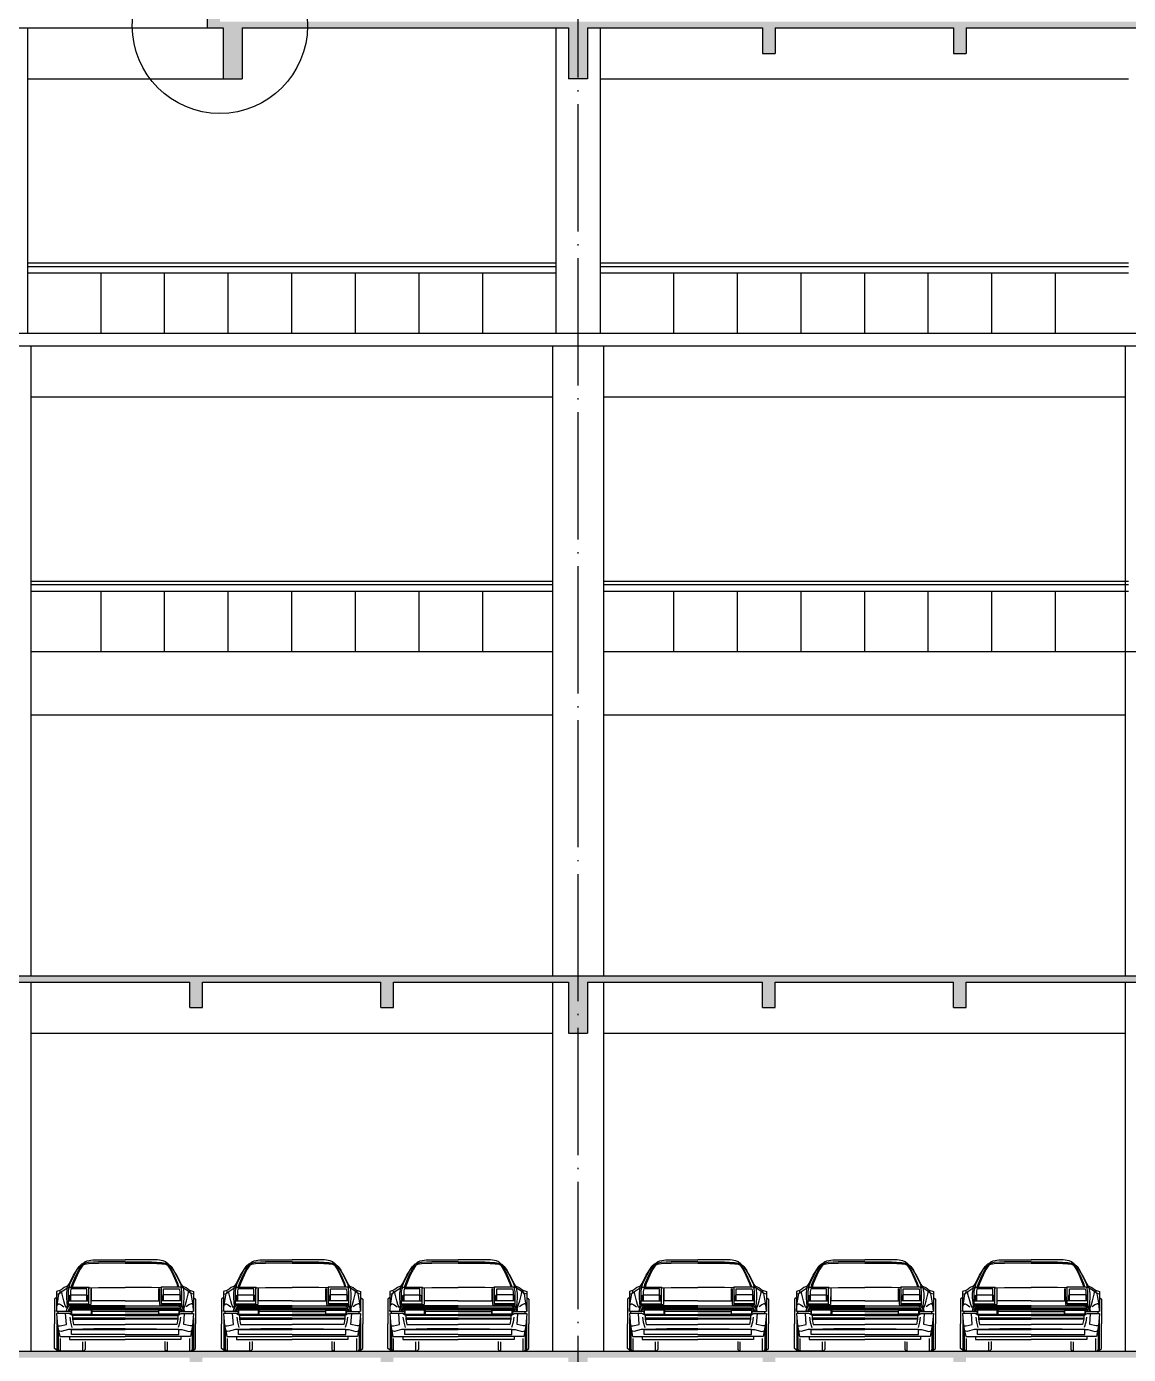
# Model space of a CAD drawing. Header units: millimetres. Extents: x 754901 to 867808, y 336140 to 408787.
# Drawn here: x 831331 to 848646, y 351835 to 372707 of the extents above; entities that cross this region are included whole.
import ezdxf

# ---------------------------------------------------------------- set-up
doc = ezdxf.new("R2010")
doc.units = ezdxf.units.MM
doc.header["$LTSCALE"] = 1000
doc.header["$MEASUREMENT"] = 0
doc.linetypes.add('DOTE', pattern=[2.42, 2, -0.2, 0.02, -0.2])
doc.layers.get('0').update_dxf_attribs({"linetype": 'CONTINUOUS'})
for name, color, linetype in [('DIM_IDEN', 3, 'CONTINUOUS'), ('DOTE', 1, 'DOTE'), ('RAIL', 163, 'CONTINUOUS'), ('WALL', 255, 'CONTINUOUS'), ('WINDOW', 4, 'CONTINUOUS'), ('填充', 251, 'CONTINUOUS'), ('洁具', 56, 'CONTINUOUS')]:
    doc.layers.add(name, color=color, linetype=linetype)

# ---------------------------------------------------------------- blocks, each defined once
blk = doc.blocks.new('car')
at = {"linetype": 'Continuous'}
for p, q in [((167, 828), (229, 923)), ((201, 884), (173, 828)), ((195, 828), (229, 895)), ((229, 923), (201, 884)), ((240, 895), (206, 828)), ((256, 949), (229, 923)), ((229, 895), (256, 936)), ((268, 940), (240, 895)), ((290, 962), (256, 949)), ((256, 936), (290, 950)), ((262, 951), (290, 974)), ((290, 948), (268, 940)), ((290, 974), (315, 985)), ((329, 969), (290, 962)), ((290, 950), (329, 957)), ((329, 953), (290, 948)), ((315, 985), (379, 996)), ((440, 974), (329, 969)), ((329, 957), (440, 962)), ((440, 959), (329, 953)), ((379, 996), (730, 998)), ((730, 979), (440, 974)), ((440, 962), (730, 968)), ((712, 962), (440, 959)), ((730, 962), (712, 962)), ((1082, 996), (730, 998)), ((730, 979), (1020, 974)), ((1020, 962), (730, 968)), ((730, 962), (748, 962)), ((748, 962), (1020, 959)), ((1020, 974), (1132, 969)), ((1132, 957), (1020, 962)), ((1020, 959), (1132, 953)), ((1146, 985), (1082, 996)), ((1132, 969), (1171, 962)), ((1171, 950), (1132, 957)), ((1132, 953), (1171, 948)), ((1171, 974), (1146, 985)), ((1199, 951), (1171, 974)), ((1171, 962), (1204, 949)), ((1204, 936), (1171, 950)), ((1171, 948), (1193, 940)), ((1193, 940), (1221, 895)), ((1204, 949), (1232, 923)), ((1232, 895), (1204, 936)), ((1221, 895), (1254, 828)), ((1232, 923), (1260, 884)), ((1293, 828), (1232, 923)), ((1266, 828), (1232, 895)), ((1260, 884), (1288, 828)), ((95, 694), (123, 739)), ((128, 739), (115, 697)), ((123, 739), (167, 828)), ((173, 828), (128, 739)), ((143, 700), (156, 739)), ((167, 739), (154, 700)), ((156, 739), (195, 828)), ((206, 828), (167, 739)), ((1254, 828), (1293, 739)), ((1305, 739), (1266, 828)), ((1288, 828), (1333, 739)), ((1338, 739), (1293, 828)), ((1293, 739), (1307, 700)), ((1318, 700), (1305, 739)), ((1333, 739), (1346, 697)), ((1366, 694), (1338, 739)), ((-17, 585), (-39, 569)), ((28, 667), (-17, 650)), ((-17, 650), (-17, 433)), ((-17, 622), (11, 628)), ((0, 567), (5, 606)), ((5, 606), (11, 628)), ((11, 628), (39, 650)), ((11, 628), (18, 633)), ((18, 633), (22, 656)), ((65, 695), (28, 667)), ((39, 650), (95, 689)), ((39, 639), (39, 650)), ((42, 622), (39, 639)), ((61, 550), (42, 622)), ((92, 706), (65, 695)), ((95, 669), (89, 633)), ((89, 633), (89, 583)), ((89, 583), (93, 533)), ((107, 715), (92, 706)), ((95, 689), (123, 700)), ((95, 689), (95, 669)), ((111, 650), (117, 680)), ((111, 505), (111, 650)), ((117, 680), (123, 700)), ((123, 700), (334, 700)), ((123, 607), (134, 614)), ((123, 548), (123, 607)), ((139, 680), (134, 650)), ((134, 650), (134, 548)), ((134, 614), (312, 614)), ((312, 680), (139, 680)), ((312, 548), (312, 680)), ((312, 614), (323, 607)), ((323, 607), (323, 548)), ((334, 518), (334, 700)), ((334, 700), (346, 692)), ((346, 692), (440, 695)), ((357, 680), (356, 508)), ((362, 684), (357, 680)), ((362, 548), (362, 684)), ((440, 695), (730, 695)), ((1020, 695), (730, 695)), ((1115, 692), (1020, 695)), ((1098, 548), (1098, 684)), ((1098, 684), (1104, 680)), ((1104, 680), (1105, 508)), ((1126, 700), (1115, 692)), ((1126, 518), (1126, 700)), ((1338, 700), (1126, 700)), ((1149, 614), (1137, 607)), ((1137, 607), (1137, 548)), ((1149, 548), (1149, 680)), ((1149, 680), (1321, 680)), ((1327, 614), (1149, 614)), ((1321, 680), (1327, 650)), ((1327, 650), (1327, 548)), ((1338, 607), (1327, 614)), ((1366, 689), (1338, 700)), ((1344, 680), (1338, 700)), ((1338, 548), (1338, 607)), ((1349, 650), (1344, 680)), ((1349, 505), (1349, 650)), ((1354, 715), (1368, 706)), ((1422, 650), (1366, 689)), ((1366, 689), (1366, 669)), ((1366, 669), (1372, 633)), ((1368, 706), (1395, 695)), ((1372, 583), (1368, 533)), ((1372, 633), (1372, 583)), ((1395, 695), (1433, 667)), ((1400, 550), (1419, 622)), ((1419, 622), (1422, 639)), ((1450, 628), (1422, 650)), ((1422, 639), (1422, 650)), ((1433, 667), (1478, 650)), ((1443, 633), (1439, 656)), ((1450, 628), (1443, 633)), ((1455, 606), (1450, 628)), ((1478, 622), (1450, 628)), ((1461, 567), (1455, 606)), ((1478, 650), (1478, 433)), ((1478, 585), (1500, 569)), ((-39, 569), (-39, 298)), ((-17, 433), (-11, 505)), ((-11, 505), (0, 567)), ((-11, 505), (5, 516)), ((5, 516), (11, 516)), ((11, 516), (33, 505)), ((33, 505), (62, 483)), ((72, 511), (61, 550)), ((86, 472), (72, 511)), ((97, 491), (86, 472)), ((90, 458), (87, 438)), ((87, 438), (87, 433)), ((87, 433), (92, 438)), ((100, 477), (90, 458)), ((92, 438), (96, 458)), ((93, 533), (97, 491)), ((96, 458), (105, 477)), ((111, 494), (100, 477)), ((105, 477), (117, 494)), ((106, 433), (111, 449)), ((111, 548), (334, 548)), ((111, 516), (334, 518)), ((356, 508), (111, 505)), ((730, 494), (111, 494)), ((111, 449), (131, 483)), ((127, 466), (117, 449)), ((117, 449), (117, 433)), ((120, 433), (123, 449)), ((123, 449), (128, 457)), ((139, 472), (127, 466)), ((128, 457), (139, 463)), ((131, 483), (150, 491)), ((730, 472), (139, 472)), ((139, 463), (730, 463)), ((730, 452), (139, 452)), ((139, 452), (139, 399)), ((362, 446), (145, 446)), ((145, 446), (145, 405)), ((150, 491), (730, 491)), ((730, 548), (362, 548)), ((362, 405), (362, 446)), ((368, 452), (368, 399)), ((730, 548), (1098, 548)), ((730, 494), (1349, 494)), ((1310, 491), (730, 491)), ((730, 472), (1321, 472)), ((1321, 463), (730, 463)), ((730, 452), (1321, 452)), ((1093, 452), (1093, 399)), ((1098, 446), (1316, 446)), ((1098, 405), (1098, 446)), ((1105, 508), (1349, 505)), ((1349, 548), (1126, 548)), ((1349, 516), (1126, 518)), ((1330, 483), (1310, 491)), ((1316, 446), (1316, 405)), ((1321, 472), (1334, 466)), ((1333, 457), (1321, 463)), ((1321, 452), (1321, 399)), ((1349, 449), (1330, 483)), ((1338, 449), (1333, 457)), ((1334, 466), (1344, 449)), ((1341, 433), (1338, 449)), ((1355, 477), (1344, 494)), ((1344, 449), (1344, 433)), ((1349, 494), (1361, 477)), ((1355, 433), (1349, 449)), ((1365, 458), (1355, 477)), ((1361, 477), (1371, 458)), ((1368, 533), (1364, 491)), ((1364, 491), (1375, 472)), ((1368, 438), (1365, 458)), ((1374, 433), (1368, 438)), ((1371, 458), (1374, 438)), ((1374, 438), (1374, 433)), ((1375, 472), (1388, 511)), ((1388, 511), (1400, 550)), ((1427, 505), (1398, 483)), ((1450, 516), (1427, 505)), ((1455, 516), (1450, 516)), ((1472, 505), (1455, 516)), ((1472, 505), (1461, 567)), ((1478, 433), (1472, 505)), ((1500, 569), (1500, 298)), ((-39, 28), (-39, 298)), ((120, 410), (-17, 410)), ((-17, 410), (-6, 277)), ((-14, 365), (-14, 19)), ((139, 433), (-13, 433)), ((0, 410), (0, 433)), ((22, 277), (89, 293)), ((89, 293), (81, 410)), ((117, 433), (120, 433)), ((139, 399), (120, 410)), ((126, 371), (134, 316)), ((134, 316), (150, 260)), ((139, 399), (730, 399)), ((156, 388), (139, 399)), ((145, 405), (362, 405)), ((730, 388), (156, 388)), ((156, 388), (156, 360)), ((730, 360), (156, 360)), ((156, 360), (156, 348)), ((156, 348), (730, 348)), ((156, 348), (167, 293)), ((167, 293), (730, 293)), ((730, 433), (368, 433)), ((730, 433), (1093, 433)), ((1321, 399), (730, 399)), ((730, 388), (1305, 388)), ((730, 360), (1305, 360)), ((1305, 348), (730, 348)), ((1293, 293), (730, 293)), ((1316, 405), (1098, 405)), ((1305, 348), (1293, 293)), ((1305, 388), (1321, 399)), ((1305, 388), (1305, 360)), ((1305, 360), (1305, 348)), ((1327, 316), (1310, 260)), ((1321, 433), (1474, 433)), ((1321, 399), (1341, 410)), ((1335, 371), (1327, 316)), ((1344, 433), (1341, 433)), ((1341, 410), (1478, 410)), ((1372, 293), (1380, 410)), ((1439, 277), (1372, 293)), ((1461, 410), (1461, 433)), ((1478, 410), (1466, 277)), ((1475, 365), (1475, 19)), ((1500, 28), (1500, 298)), ((-6, 277), (22, 277)), ((-6, 277), (5, 221)), ((0, 248), (0, 18)), ((5, 221), (17, 159)), ((33, 215), (5, 221)), ((17, 159), (730, 159)), ((111, 238), (33, 215)), ((123, 238), (111, 238)), ((150, 238), (123, 238)), ((123, 159), (123, 126)), ((145, 236), (730, 236)), ((145, 182), (145, 236)), ((730, 182), (145, 182)), ((390, 243), (150, 238)), ((730, 243), (390, 243)), ((730, 243), (1071, 243)), ((1316, 236), (730, 236)), ((730, 182), (1316, 182)), ((1444, 159), (730, 159)), ((1071, 243), (1310, 238)), ((1310, 238), (1338, 238)), ((1316, 182), (1316, 236)), ((1338, 238), (1349, 238)), ((1338, 159), (1338, 126)), ((1349, 238), (1427, 215)), ((1427, 215), (1455, 221)), ((1466, 277), (1439, 277)), ((1455, 221), (1444, 159)), ((1466, 277), (1455, 221)), ((1461, 248), (1461, 18)), ((0, 0), (-39, 28)), ((0, 18), (14, -2)), ((229, 0), (0, 0)), ((24, 5), (24, 138)), ((123, 126), (730, 126)), ((276, 0), (229, 0)), ((268, 5), (268, 101)), ((295, 18), (276, 0)), ((295, 104), (295, 18)), ((1338, 126), (730, 126)), ((1165, 104), (1165, 18)), ((1165, 18), (1184, 0)), ((1184, 0), (1232, 0)), ((1193, 5), (1193, 101)), ((1232, 0), (1461, 0)), ((1437, 5), (1437, 138)), ((1461, 18), (1447, -2)), ((1461, 0), (1500, 28))]:
    blk.add_line(p, q, dxfattribs=at)

msp = doc.modelspace()

# ---------------------------------------------------------------- hatches: boundary and pattern name
at = {"layer": '填充'}
msp.add_hatch(color=256, dxfattribs=at).paths.add_polyline_path([(849145.9, 372685.9), (851895.9, 372685.9), (851895.9, 372285.9), (852095.9, 372285.9), (852095.9, 372685.9), (854191, 372685.9), (854191, 372785.9), (834370.7, 372785.9), (834370.7, 372885.9), (834170.7, 372885.9), (834170.7, 372685.9), (834420.7, 372685.9), (834420.7, 371885.9), (834720.7, 371885.9), (834720.7, 372685.9), (839845.9, 372685.9), (839845.9, 371885.9), (840145.9, 371885.9), (840145.9, 372685.9), (842895.9, 372685.9), (842895.9, 372285.9), (843095.9, 372285.9), (843095.9, 372685.9), (845895.9, 372685.9), (845895.9, 372285.9), (846095.9, 372285.9), (846095.9, 372685.9), (848845.9, 372685.9), (848845.9, 371885.9), (849145.9, 371885.9)])
h = msp.add_hatch(color=256, dxfattribs=at)
h.paths.add_polyline_path([(862295.9, 356385.9), (858395.9, 356385.9), (858395.9, 357785.9), (771695.9, 357785.9), (771695.9, 357770.9), (767845.9, 357770.9), (767845.9, 356385.9), (764595.9, 356385.9), (764595.9, 347335.9), (862295.9, 347335.9)])
h.paths.add_polyline_path([(861895.9, 347585.9), (764995.9, 347585.9), (764995.9, 351785.9), (767845.9, 351785.9), (767845.9, 350985.9), (768145.9, 350985.9), (768145.9, 351785.9), (770895.9, 351785.9), (770895.9, 351385.9), (771095.9, 351385.9), (771095.9, 351785.9), (773895.9, 351785.9), (773895.9, 351385.9), (774095.9, 351385.9), (774095.9, 351785.9), (776845.9, 351785.9), (776845.9, 350985.9), (777145.9, 350985.9), (777145.9, 351785.9), (779895.9, 351785.9), (779895.9, 351385.9), (780095.9, 351385.9), (780095.9, 351785.9), (782895.9, 351785.9), (782895.9, 351385.9), (783095.9, 351385.9), (783095.9, 351785.9), (785845.9, 351785.9), (785845.9, 350985.9), (786145.9, 350985.9), (786145.9, 351785.9), (788895.9, 351785.9), (788895.9, 351385.9), (789095.9, 351385.9), (789095.9, 351785.9), (791895.9, 351785.9), (791895.9, 351385.9), (792095.9, 351385.9), (792095.9, 351785.9), (794845.9, 351785.9), (794845.9, 350985.9), (795145.9, 350985.9), (795145.9, 351785.9), (797895.9, 351785.9), (797895.9, 351385.9), (798095.9, 351385.9), (798095.9, 351785.9), (800895.9, 351785.9), (800895.9, 351385.9), (801095.9, 351385.9), (801095.9, 351785.9), (803845.9, 351785.9), (803845.9, 350985.9), (804145.9, 350985.9), (804145.9, 351785.9), (812845.9, 351785.9), (812845.9, 350985.9), (813145.9, 350985.9), (813145.9, 351785.9), (815895.9, 351785.9), (815895.9, 351385.9), (816095.9, 351385.9), (816095.9, 351785.9), (818895.9, 351785.9), (818895.9, 351385.9), (819095.9, 351385.9), (819095.9, 351785.9), (821845.9, 351785.9), (821845.9, 350985.9), (822145.9, 350985.9), (822145.9, 351785.9), (824895.9, 351785.9), (824895.9, 351385.9), (825095.9, 351385.9), (825095.9, 351785.9), (827895.9, 351785.9), (827895.9, 351385.9), (828095.9, 351385.9), (828095.9, 351785.9), (830845.9, 351785.9), (830845.9, 350985.9), (831145.9, 350985.9), (831145.9, 351785.9), (833895.9, 351785.9), (833895.9, 351385.9), (834095.9, 351385.9), (834095.9, 351785.9), (836895.9, 351785.9), (836895.9, 351385.9), (837095.9, 351385.9), (837095.9, 351785.9), (839845.9, 351785.9), (839845.9, 350985.9), (840145.9, 350985.9), (840145.9, 351785.9), (842895.9, 351785.9), (842895.9, 351385.9), (843095.9, 351385.9), (843095.9, 351785.9), (845895.9, 351785.9), (845895.9, 351385.9), (846095.9, 351385.9), (846095.9, 351785.9), (848845.9, 351785.9), (848845.9, 350985.9), (849145.9, 350985.9), (849145.9, 351785.9), (851895.9, 351785.9), (851895.9, 351385.9), (852095.9, 351385.9), (852095.9, 351785.9), (854895.9, 351785.9), (854895.9, 351385.9), (855095.9, 351385.9), (855095.9, 351785.9), (857845.9, 351785.9), (857845.9, 350985.9), (858145.9, 350985.9), (858145.9, 351785.9), (861895.9, 351785.9)], flags=16)
h.paths.add_polyline_path([(861895.9, 351885.9), (764995.9, 351885.9), (764995.9, 356285.9), (768145.9, 356285.9), (768145.9, 357685.9), (770895.9, 357685.9), (770895.9, 357285.9), (771095.9, 357285.9), (771095.9, 357685.9), (773895.9, 357685.9), (773895.9, 357285.9), (774095.9, 357285.9), (774095.9, 357685.9), (776845.9, 357685.9), (776845.9, 356885.9), (777145.9, 356885.9), (777145.9, 357685.9), (779895.9, 357685.9), (779895.9, 357285.9), (780095.9, 357285.9), (780095.9, 357685.9), (782895.9, 357685.9), (782895.9, 357285.9), (783095.9, 357285.9), (783095.9, 357685.9), (785845.9, 357685.9), (785845.9, 356885.9), (786145.9, 356885.9), (786145.9, 357685.9), (788895.9, 357685.9), (788895.9, 357285.9), (789095.9, 357285.9), (789095.9, 357685.9), (791895.9, 357685.9), (791895.9, 357285.9), (792095.9, 357285.9), (792095.9, 357685.9), (794845.9, 357685.9), (794845.9, 356885.9), (795145.9, 356885.9), (795145.9, 357685.9), (797895.9, 357685.9), (797895.9, 357285.9), (798095.9, 357285.9), (798095.9, 357685.9), (800895.9, 357685.9), (800895.9, 357285.9), (801095.9, 357285.9), (801095.9, 357685.9), (803845.9, 357685.9), (803845.9, 356885.9), (804145.9, 356885.9), (804145.9, 357685.9), (812845.9, 357685.9), (812845.9, 356885.9), (813145.9, 356885.9), (813145.9, 357685.9), (815895.9, 357685.9), (815895.9, 357285.9), (816095.9, 357285.9), (816095.9, 357685.9), (818895.9, 357685.9), (818895.9, 357285.9), (819095.9, 357285.9), (819095.9, 357685.9), (821845.9, 357685.9), (821845.9, 356885.9), (822145.9, 356885.9), (822145.9, 357685.9), (824895.9, 357685.9), (824895.9, 357285.9), (825095.9, 357285.9), (825095.9, 357685.9), (827895.9, 357685.9), (827895.9, 357285.9), (828095.9, 357285.9), (828095.9, 357685.9), (830845.9, 357685.9), (830845.9, 356885.9), (831145.9, 356885.9), (831145.9, 357685.9), (833895.9, 357685.9), (833895.9, 357285.9), (834095.9, 357285.9), (834095.9, 357685.9), (836895.9, 357685.9), (836895.9, 357285.9), (837095.9, 357285.9), (837095.9, 357685.9), (839845.9, 357685.9), (839845.9, 356885.9), (840145.9, 356885.9), (840145.9, 357685.9), (842895.9, 357685.9), (842895.9, 357285.9), (843095.9, 357285.9), (843095.9, 357685.9), (845895.9, 357685.9), (845895.9, 357285.9), (846095.9, 357285.9), (846095.9, 357685.9), (848845.9, 357685.9), (848845.9, 356885.9), (849145.9, 356885.9), (849145.9, 357685.9), (851895.9, 357685.9), (851895.9, 357285.9), (852095.9, 357285.9), (852095.9, 357685.9), (854895.9, 357685.9), (854895.9, 357285.9), (855095.9, 357285.9), (855095.9, 357685.9), (857845.9, 357685.9), (857995.9, 357685.9), (857995.9, 356285.9), (861895.9, 356285.9)], flags=16)

# ---------------------------------------------------------------- linework, layer by layer
at = {"layer": 'DIM_IDEN'}
msp.add_circle((834369.4, 372717.9), 1377.1, dxfattribs=at)
at = {"layer": 'DOTE'}
msp.add_line((839995.9, 407785.9), (839995.9, 345753.4), dxfattribs=at)
at = {"layer": 'RAIL'}
for p, q in [((777395.9, 372685.9), (834170.7, 372685.9)), ((831345.9, 372685.9), (831345.9, 367885.9)), ((839645.9, 372685.9), (839645.9, 367885.9)), ((840345.9, 372685.9), (840345.9, 367885.9)), ((831345.9, 371885.9), (834420.7, 371885.9)), ((840345.9, 371885.9), (848645.9, 371885.9)), ((822395.9, 367885.9), (831395.9, 367885.9)), ((831395.9, 367885.9), (840395.9, 367885.9)), ((840395.9, 367885.9), (848845.9, 367885.9)), ((795395.9, 367685.9), (848845.9, 367685.9)), ((831395.9, 367685.9), (831395.9, 357785.9)), ((839595.9, 367685.9), (839595.9, 357785.9)), ((840395.9, 367685.9), (840395.9, 357785.9)), ((848595.9, 367685.9), (848595.9, 357785.9)), ((831395.9, 366885.9), (839595.9, 366885.9)), ((840395.9, 366885.9), (848595.9, 366885.9)), ((831395.9, 362885.9), (839595.9, 362885.9)), ((840395.9, 362885.9), (848845.9, 362885.9)), ((831395.9, 361885.9), (839595.9, 361885.9)), ((840395.9, 361885.9), (848595.9, 361885.9)), ((840395.9, 361885.9), (848595.9, 361885.9)), ((831395.9, 357685.9), (831395.9, 351885.9)), ((839595.9, 357685.9), (839595.9, 351885.9)), ((840395.9, 357685.9), (840395.9, 351885.9)), ((848595.9, 357685.9), (848595.9, 351885.9)), ((831395.9, 356885.9), (839595.9, 356885.9)), ((840395.9, 356885.9), (848595.9, 356885.9))]:
    msp.add_line(p, q, dxfattribs=at)
at = {"layer": 'WALL'}
for p, q in [((834170.7, 372885.9), (834170.7, 372685.9)), ((834170.7, 372685.9), (834420.7, 372685.9)), ((834420.7, 372685.9), (834420.7, 371885.9)), ((834720.7, 372685.9), (839845.9, 372685.9)), ((834720.7, 372685.9), (834720.7, 371885.9)), ((839845.9, 372685.9), (839845.9, 371885.9)), ((840145.9, 372685.9), (840145.9, 371885.9)), ((840145.9, 372685.9), (842895.9, 372685.9)), ((842895.9, 372685.9), (842895.9, 372285.9)), ((843095.9, 372685.9), (845895.9, 372685.9)), ((843095.9, 372685.9), (843095.9, 372285.9)), ((845895.9, 372685.9), (845895.9, 372285.9)), ((846095.9, 372685.9), (848845.9, 372685.9)), ((846095.9, 372685.9), (846095.9, 372285.9)), ((842895.9, 372285.9), (843095.9, 372285.9)), ((845895.9, 372285.9), (846095.9, 372285.9)), ((834420.7, 371885.9), (834720.7, 371885.9)), ((840145.9, 371885.9), (839845.9, 371885.9)), ((771695.9, 357785.9), (858395.9, 357785.9)), ((831145.9, 357685.9), (833895.9, 357685.9)), ((833895.9, 357285.9), (833895.9, 357685.9)), ((834095.9, 357685.9), (836895.9, 357685.9)), ((834095.9, 357285.9), (834095.9, 357685.9)), ((836895.9, 357285.9), (836895.9, 357685.9)), ((837095.9, 357685.9), (839845.9, 357685.9)), ((837095.9, 357285.9), (837095.9, 357685.9)), ((839845.9, 357685.9), (839845.9, 356885.9)), ((840145.9, 357685.9), (842895.9, 357685.9)), ((840145.9, 357685.9), (840145.9, 356885.9)), ((842895.9, 357285.9), (842895.9, 357685.9)), ((843095.9, 357685.9), (845895.9, 357685.9)), ((843095.9, 357285.9), (843095.9, 357685.9)), ((845895.9, 357285.9), (845895.9, 357685.9)), ((846095.9, 357685.9), (848845.9, 357685.9)), ((846095.9, 357285.9), (846095.9, 357685.9)), ((833895.9, 357285.9), (834095.9, 357285.9)), ((836895.9, 357285.9), (837095.9, 357285.9)), ((842895.9, 357285.9), (843095.9, 357285.9)), ((845895.9, 357285.9), (846095.9, 357285.9)), ((839845.9, 356885.9), (840145.9, 356885.9)), ((764995.9, 351885.9), (861895.9, 351885.9))]:
    msp.add_line(p, q, dxfattribs=at)
at = {"layer": 'WINDOW'}
for p, q in [((839645.9, 368985.4), (831345.9, 368985.4)), ((839645.9, 368929.3), (831345.9, 368929.3)), ((839645.9, 368829.3), (831345.9, 368829.3)), ((832495.9, 368829.3), (832495.9, 367885.9)), ((833495.9, 368829.3), (833495.9, 367885.9)), ((834495.9, 368829.3), (834495.9, 367885.9)), ((835495.9, 368829.3), (835495.9, 367885.9)), ((836495.9, 368829.3), (836495.9, 367885.9)), ((837495.9, 368829.3), (837495.9, 367885.9)), ((838495.9, 368829.3), (838495.9, 367885.9)), ((848645.9, 368985.4), (840345.9, 368985.4)), ((848645.9, 368929.3), (840345.9, 368929.3)), ((848645.9, 368829.3), (840345.9, 368829.3)), ((841495.9, 368829.3), (841495.9, 367885.9)), ((842495.9, 368829.3), (842495.9, 367885.9)), ((843495.9, 368829.3), (843495.9, 367885.9)), ((844495.9, 368829.3), (844495.9, 367885.9)), ((845495.9, 368829.3), (845495.9, 367885.9)), ((846495.9, 368829.3), (846495.9, 367885.9)), ((847495.9, 368829.3), (847495.9, 367885.9)), ((839595.9, 363985.4), (831395.9, 363985.4)), ((839595.9, 363929.3), (831395.9, 363929.3)), ((839595.9, 363829.3), (831395.9, 363829.3)), ((832495.9, 363829.3), (832495.9, 362885.9)), ((833495.9, 363829.3), (833495.9, 362885.9)), ((834495.9, 363829.3), (834495.9, 362885.9)), ((835495.9, 363829.3), (835495.9, 362885.9)), ((836495.9, 363829.3), (836495.9, 362885.9)), ((837495.9, 363829.3), (837495.9, 362885.9)), ((838495.9, 363829.3), (838495.9, 362885.9)), ((848645.9, 363985.4), (840395.9, 363985.4)), ((848645.9, 363929.3), (840395.9, 363929.3)), ((848645.9, 363829.3), (840395.9, 363829.3)), ((841495.9, 363829.3), (841495.9, 362885.9)), ((842495.9, 363829.3), (842495.9, 362885.9)), ((843495.9, 363829.3), (843495.9, 362885.9)), ((844495.9, 363829.3), (844495.9, 362885.9)), ((845495.9, 363829.3), (845495.9, 362885.9)), ((846495.9, 363829.3), (846495.9, 362885.9)), ((847495.9, 363829.3), (847495.9, 362885.9))]:
    msp.add_line(p, q, dxfattribs=at)

# ---------------------------------------------------------------- block references
at = {"layer": '洁具', "xscale": 1.439999999944121, "yscale": 1.439999999944121, "zscale": 1.439999999944121}
for p in [(831828.3, 351885.9), (834452.8, 351885.9), (837064.3, 351885.9), (840828.3, 351885.9), (843452.8, 351885.9), (846064.3, 351885.9)]:
    msp.add_blockref('car', p, dxfattribs=at)

doc.saveas('drawing.dxf')
